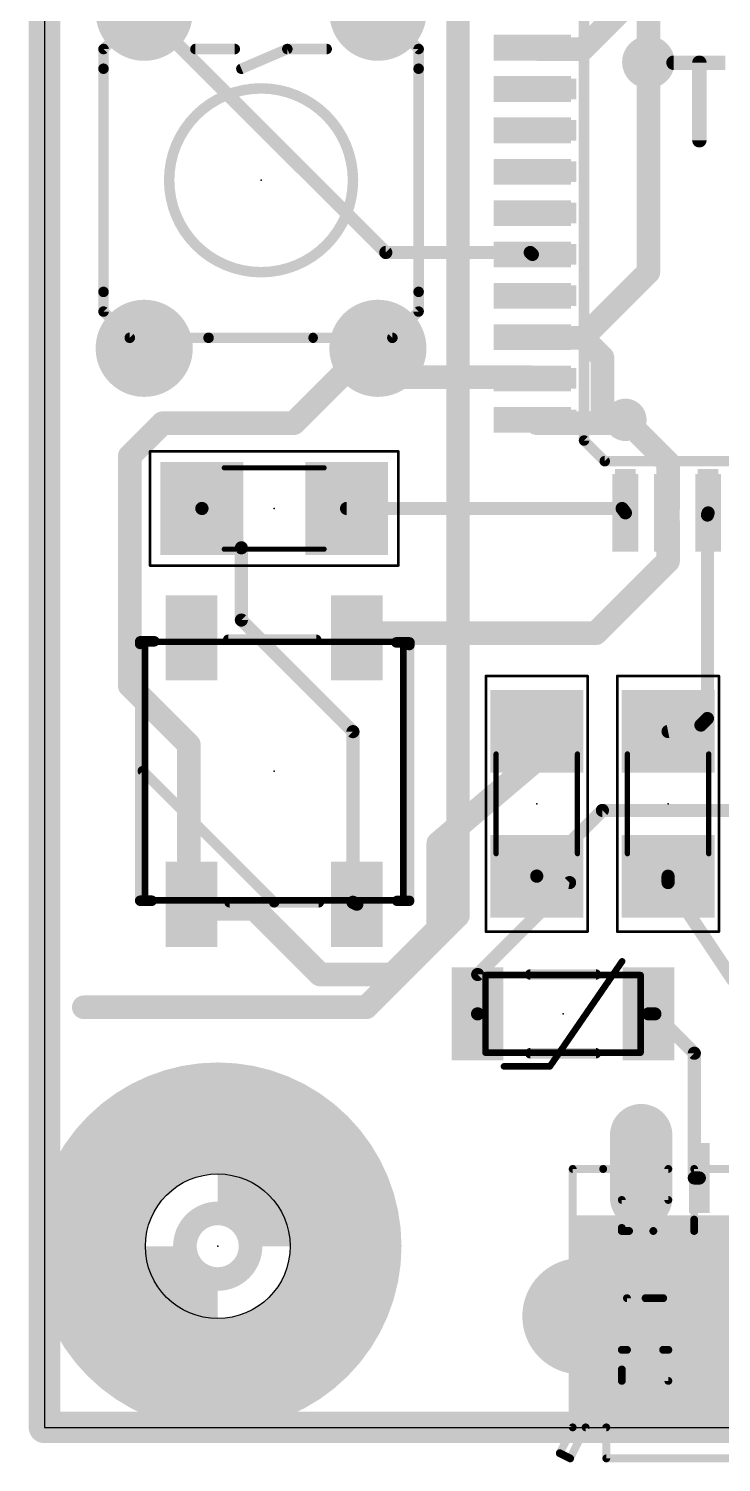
# Model space of a CAD drawing. Extents: x -0.3 to 38.1, y -0.7 to 65.1.
# Drawn here: x -0.3 to 13.1, y -0.68 to 27.06 of the extents above; entities that cross this region are included whole.
import ezdxf

# ---------------------------------------------------------------- set-up
doc = ezdxf.new("R2010")
doc.units = 0
for name, color, linetype in [('1', 22, 'CONTINUOUS'), ('16', 175, 'CONTINUOUS'), ('17', 82, 'CONTINUOUS'), ('18', 82, 'CONTINUOUS'), ('20', 7, 'CONTINUOUS'), ('21', 253, 'CONTINUOUS'), ('23', 7, 'CONTINUOUS'), ('39', 22, 'CONTINUOUS'), ('40', 175, 'CONTINUOUS'), ('41', 22, 'CONTINUOUS'), ('42', 175, 'CONTINUOUS'), ('43', 82, 'CONTINUOUS'), ('51', 253, 'CONTINUOUS')]:
    doc.layers.add(name, color=color, linetype=linetype)

# ---------------------------------------------------------------- blocks, each defined once
blk = doc.blocks.new('RECT')
blk.add_solid([(-0.5, -0.5), (0.5, -0.5), (-0.5, 0.5), (0.5, 0.5)])
blk = doc.blocks.new('ROUNDP')
at = {"const_width": 0.5}
blk.add_lwpolyline([(0, -0.25, 1), (0, 0.25, 1), (0, -0.25)], format="xyb", dxfattribs=at)
blk = doc.blocks.new('LONGP100')
at = {"const_width": 1}
blk.add_lwpolyline([(-0.5, 0), (0.5, 0)], dxfattribs=at)
at = {"const_width": 0.5}
for points in [[(-0.5, 0.25, 1), (-0.5, -0.25)], [(0.5, -0.25, 1), (0.5, 0.25)]]:
    blk.add_lwpolyline(points, format="xyb", dxfattribs=at)
blk = doc.blocks.new('ROUNDV')
at = {"const_width": 0.5}
blk.add_lwpolyline([(0, -0.25, 1), (0, 0.25, 1), (0, -0.25)], format="xyb", dxfattribs=at)

msp = doc.modelspace()

# ---------------------------------------------------------------- linework, layer by layer
at = {"layer": '1'}
for points, const_width in [([(11.176, 27.432), (10.414, 26.67)], 0.4572), ([(2.032, 27.305), (6.604, 22.733)], 0.254), ([(9.525, 26.67), (9.44, 26.695)], 0.4572), ([(10.414, 26.67), (9.525, 26.67)], 0.4572), ([(11.684, 26.416), (11.684, 22.352)], 0.4572), ([(6.604, 22.733), (9.398, 22.733)], 0.254), ([(9.398, 22.733), (9.44, 22.695)], 0.254), ([(11.684, 22.352), (10.414, 21.082)], 0.4572), ([(6.223, 20.828), (6.4516, 20.8788)], 0.4572), ([(6.477, 20.828), (6.4516, 20.8788)], 0.4572), ([(9.525, 21.082), (9.44, 21.095)], 0.4572), ([(10.414, 21.082), (9.525, 21.082)], 0.4572), ([(10.795, 20.701), (10.414, 21.082)], 0.4572), ([(6.223, 20.828), (4.826, 19.431)], 0.4572), ([(6.477, 20.828), (6.985, 20.32)], 0.4572), ([(10.795, 19.431), (10.795, 20.701)], 0.4572), ([(6.985, 20.32), (9.398, 20.32)], 0.4572), ([(9.398, 20.32), (9.44, 20.295)], 0.4572), ([(9.525, 19.431), (9.44, 19.495)], 0.4572), ([(2.286, 19.431), (1.651, 18.796)], 0.4572), ([(4.826, 19.431), (2.286, 19.431)], 0.4572), ([(9.525, 19.431), (10.795, 19.431)], 0.4572), ([(10.795, 19.431), (11.303, 19.431)], 0.4572), ([(11.303, 19.431), (12.065, 18.669)], 0.4572), ([(1.651, 18.796), (1.651, 14.351)], 0.4572), ([(12.065, 18.669), (12.065, 17.78)], 0.4572), ([(3.048, 17.78), (3.045, 17.78)], 0.254), ([(3.048, 17.78), (3.81, 17.018)], 0.254), ([(5.845, 17.78), (11.176, 17.78)], 0.254), ([(11.176, 17.78), (11.24, 17.695)], 0.254), ([(12.065, 17.78), (12.04, 17.695)], 0.4572), ([(12.065, 17.526), (12.04, 17.695)], 0.4572), ([(12.065, 17.526), (12.065, 16.764)], 0.4572), ([(12.827, 17.653), (12.84, 17.695)], 0.254), ([(12.827, 13.716), (12.827, 17.653)], 0.254), ([(3.81, 17.018), (3.81, 15.621)], 0.254), ([(12.065, 16.764), (10.668, 15.367)], 0.4572), ([(3.81, 15.621), (5.969, 13.462)], 0.254), ([(6.096, 15.367), (6.045, 15.277)], 0.4572), ([(10.668, 15.367), (6.096, 15.367)], 0.4572), ([(1.651, 14.351), (2.794, 13.208)], 0.4572), ([(10.16, 13.462), (7.62, 11.303)], 0.4572), ([(10.16, 13.462), (9.525, 13.465)], 0.4572), ([(12.7, 13.589), (12.065, 13.465)], 0.254), ([(12.7, 13.589), (12.827, 13.716)], 0.254), ([(2.794, 13.208), (2.794, 10.287)], 0.4572), ([(5.969, 13.462), (5.969, 10.16)], 0.254), ([(9.525, 10.668), (10.795, 11.938)], 0.254), ([(10.795, 11.938), (16.764, 11.938)], 0.254), ([(7.62, 11.303), (7.62, 9.652)], 0.4572), ([(10.16, 10.541), (8.382, 8.763)], 0.254), ([(9.525, 10.668), (9.525, 10.665)], 0.254), ([(10.16, 10.541), (9.525, 10.665)], 0.254), ([(12.065, 10.541), (12.065, 10.665)], 0.254), ([(12.065, 10.541), (13.335, 8.636)], 0.254), ([(2.794, 10.287), (2.845, 10.123)], 0.4572), ([(2.921, 10.033), (2.845, 10.123)], 0.4572), ([(5.969, 10.16), (6.045, 10.123)], 0.254), ([(4.064, 10.033), (2.921, 10.033)], 0.4572), ([(5.334, 8.763), (4.064, 10.033)], 0.4572), ([(7.62, 9.652), (6.731, 8.763)], 0.4572), ([(6.731, 8.763), (5.334, 8.763)], 0.4572), ([(8.382, 8.763), (8.382, 8.001)], 0.254), ([(8.382, 8.001), (8.379, 8.001)], 0.254), ([(11.811, 8.001), (11.687, 8.001)], 0.254), ([(11.811, 8.001), (12.573, 7.239)], 0.254), ([(12.573, 7.239), (12.573, 4.826)], 0.254), ([(12.573, 4.826), (12.67, 4.825)], 0.254)]:
    msp.add_lwpolyline(points, dxfattribs=dict(at, const_width=const_width))
for points, const_width in [([(9.4723, 26.8047, 1), (9.4077, 26.5853)], 0.2286), ([(9.525, 26.7843, 1), (9.525, 26.5557)], 0.2286), ([(9.4927, 26.5603, 1), (9.5573, 26.7797)], 0.2286), ([(10.3332, 26.7508, 1), (10.4948, 26.5892)], 0.2286), ([(10.414, 26.5557, 1), (10.414, 26.7843)], 0.2286), ([(11.7983, 26.416, 1), (11.5697, 26.416)], 0.2286), ([(6.604, 22.7965, 1), (6.604, 22.6695)], 0.127), ([(6.5591, 22.6881, 1), (6.6489, 22.7779)], 0.127), ([(9.4406, 22.7801, 1), (9.3554, 22.6859)], 0.127), ([(9.3974, 22.6479, 1), (9.4826, 22.7421)], 0.127), ([(9.398, 22.6695, 1), (9.398, 22.7965)], 0.127), ([(11.7648, 22.2712, 1), (11.6032, 22.4328)], 0.2286), ([(11.5697, 22.352, 1), (11.7983, 22.352)], 0.2286), ([(6.5538, 20.9299, 1), (6.3494, 20.8277)], 0.2286), ([(6.4764, 20.7672, 1), (6.4268, 20.9904)], 0.2286), ([(9.4573, 21.208, 1), (9.4227, 20.982)], 0.2286), ([(9.525, 21.1963, 1), (9.525, 20.9677)], 0.2286), ([(9.5077, 20.969, 1), (9.5423, 21.195)], 0.2286), ([(10.4948, 21.1628, 1), (10.3332, 21.0012)], 0.2286), ([(10.3332, 21.1628, 1), (10.4948, 21.0012)], 0.2286), ([(10.414, 20.9677, 1), (10.414, 21.1963)], 0.2286), ([(6.1982, 20.9396, 1), (6.2478, 20.7164)], 0.2286), ([(6.3038, 20.7472, 1), (6.1422, 20.9088)], 0.2286), ([(6.5578, 20.9088, 1), (6.3962, 20.7472)], 0.2286), ([(6.3748, 20.7769, 1), (6.5792, 20.8791)], 0.2286), ([(10.9093, 20.701, 1), (10.6807, 20.701)], 0.2286), ([(10.7142, 20.6202, 1), (10.8758, 20.7818)], 0.2286), ([(6.985, 20.4343, 1), (6.985, 20.2057)], 0.2286), ([(9.4565, 20.4182, 1), (9.3395, 20.2218)], 0.2286), ([(9.398, 20.2057, 1), (9.398, 20.4343)], 0.2286), ([(6.9042, 20.2392, 1), (7.0658, 20.4008)], 0.2286), ([(9.3815, 20.1968, 1), (9.4985, 20.3932)], 0.2286), ([(9.5088, 19.5863, 1), (9.3712, 19.4037)], 0.2286), ([(2.286, 19.5453, 1), (2.286, 19.3167)], 0.2286), ([(2.3668, 19.3502, 1), (2.2052, 19.5118)], 0.2286), ([(4.7452, 19.5118, 1), (4.9068, 19.3502)], 0.2286), ([(4.826, 19.3167, 1), (4.826, 19.5453)], 0.2286), ([(9.525, 19.5453, 1), (9.525, 19.3167)], 0.2286), ([(9.4562, 19.3397, 1), (9.5938, 19.5223)], 0.2286), ([(10.795, 19.5453, 1), (10.795, 19.3167)], 0.2286), ([(10.6807, 19.431, 1), (10.9093, 19.431)], 0.2286), ([(10.795, 19.3167, 1), (10.795, 19.5453)], 0.2286), ([(11.3838, 19.5118, 1), (11.2222, 19.3502)], 0.2286), ([(11.303, 19.3167, 1), (11.303, 19.5453)], 0.2286), ([(1.7653, 18.796, 1), (1.5367, 18.796)], 0.2286), ([(1.5702, 18.8768, 1), (1.7318, 18.7152)], 0.2286), ([(12.1793, 18.669, 1), (11.9507, 18.669)], 0.2286), ([(11.9842, 18.5882, 1), (12.1458, 18.7498)], 0.2286), ([(3.045, 17.8435, 1), (3.045, 17.7165)], 0.127), ([(3.0929, 17.8249, 1), (3.0031, 17.7351)], 0.127), ([(3.048, 17.7165, 1), (3.048, 17.8435)], 0.127), ([(5.845, 17.8435, 1), (5.845, 17.7165)], 0.127), ([(11.2267, 17.8182, 1), (11.1253, 17.7418)], 0.127), ([(11.176, 17.7165, 1), (11.176, 17.8435)], 0.127), ([(11.1893, 17.6568, 1), (11.2907, 17.7332)], 0.127), ([(11.9303, 17.7273, 1), (12.1497, 17.6627)], 0.2286), ([(12.1531, 17.7117, 1), (11.9269, 17.6783)], 0.2286), ([(11.9507, 17.78, 1), (12.1793, 17.78)], 0.2286), ([(12.1793, 17.526, 1), (11.9507, 17.526)], 0.2286), ([(12.1747, 17.7477, 1), (11.9553, 17.8123)], 0.2286), ([(12.8905, 17.653, 1), (12.7635, 17.653)], 0.127), ([(12.9007, 17.6762, 1), (12.7793, 17.7138)], 0.127), ([(11.9519, 17.5093, 1), (12.1781, 17.5427)], 0.2286), ([(12.7663, 17.6718, 1), (12.8877, 17.6342)], 0.127), ([(3.8735, 17.018, 1), (3.7465, 17.018)], 0.127), ([(3.7651, 16.9731, 1), (3.8549, 17.0629)], 0.127), ([(12.1458, 16.6832, 1), (11.9842, 16.8448)], 0.2286), ([(11.9507, 16.764, 1), (12.1793, 16.764)], 0.2286), ([(3.8549, 15.6659, 1), (3.7651, 15.5761)], 0.127), ([(3.7465, 15.621, 1), (3.8735, 15.621)], 0.127), ([(6.096, 15.4813, 1), (6.096, 15.2527)], 0.2286), ([(6.1954, 15.3106, 1), (5.9966, 15.4234)], 0.2286), ([(10.5872, 15.4478, 1), (10.7488, 15.2862)], 0.2286), ([(10.668, 15.2527, 1), (10.668, 15.4813)], 0.2286), ([(5.9456, 15.3334, 1), (6.1444, 15.2206)], 0.2286), ([(1.7318, 14.4318, 1), (1.5702, 14.2702)], 0.2286), ([(1.5367, 14.351, 1), (1.7653, 14.351)], 0.2286), ([(9.5255, 13.5793, 1), (9.5245, 13.3507)], 0.2286), ([(10.234, 13.3749, 1), (10.086, 13.5491)], 0.2286), ([(10.1595, 13.3477, 1), (10.1605, 13.5763)], 0.2286), ([(12.6551, 13.6339, 1), (12.7449, 13.5441)], 0.127), ([(12.7122, 13.5267, 1), (12.6878, 13.6513)], 0.127), ([(12.7635, 13.716, 1), (12.8905, 13.716)], 0.127), ([(12.8719, 13.6711, 1), (12.7821, 13.7609)], 0.127), ([(2.9083, 13.208, 1), (2.6797, 13.208)], 0.2286), ([(2.7132, 13.1272, 1), (2.8748, 13.2888)], 0.2286), ([(6.0325, 13.462, 1), (5.9055, 13.462)], 0.127), ([(5.9241, 13.4171, 1), (6.0139, 13.5069)], 0.127), ([(12.0528, 13.5273, 1), (12.0772, 13.4027)], 0.127), ([(10.795, 12.0015, 1), (10.795, 11.8745)], 0.127), ([(10.8399, 11.8931, 1), (10.7501, 11.9829)], 0.127), ([(7.7343, 11.303, 1), (7.5057, 11.303)], 0.2286), ([(7.546, 11.3901, 1), (7.694, 11.2159)], 0.2286), ([(9.5885, 10.668, 1), (9.4615, 10.668)], 0.127), ([(9.5372, 10.7273, 1), (9.5128, 10.6027)], 0.127), ([(9.4801, 10.7129, 1), (9.5699, 10.6231)], 0.127), ([(9.4615, 10.665, 1), (9.5885, 10.665)], 0.127), ([(10.2049, 10.4961, 1), (10.1151, 10.5859)], 0.127), ([(10.1478, 10.4787, 1), (10.1722, 10.6033)], 0.127), ([(12.1285, 10.665, 1), (12.0015, 10.665)], 0.127), ([(12.1178, 10.5762, 1), (12.0122, 10.5058)], 0.127), ([(12.0015, 10.541, 1), (12.1285, 10.541)], 0.127), ([(2.6797, 10.287, 1), (2.9083, 10.287)], 0.2286), ([(2.9031, 10.3209, 1), (2.6849, 10.2531)], 0.2286), ([(2.9323, 10.1967, 1), (2.7577, 10.0493)], 0.2286), ([(2.7359, 10.0891, 1), (2.9541, 10.1569)], 0.2286), ([(5.9968, 10.2171, 1), (5.9412, 10.1029)], 0.127), ([(2.921, 10.1473, 1), (2.921, 9.9187)], 0.2286), ([(2.8337, 9.9593, 1), (3.0083, 10.1067)], 0.2286), ([(4.1448, 10.1138, 1), (3.9832, 9.9522)], 0.2286), ([(4.064, 9.9187, 1), (4.064, 10.1473)], 0.2286), ([(5.9055, 10.16, 1), (6.0325, 10.16)], 0.127), ([(6.0172, 10.0659, 1), (6.0728, 10.1801)], 0.127), ([(7.5057, 9.652, 1), (7.7343, 9.652)], 0.2286), ([(7.7008, 9.5712, 1), (7.5392, 9.7328)], 0.2286), ([(5.334, 8.8773, 1), (5.334, 8.6487)], 0.2286), ([(5.2532, 8.6822, 1), (5.4148, 8.8438)], 0.2286), ([(6.6502, 8.8438, 1), (6.8118, 8.6822)], 0.2286), ([(6.731, 8.6487, 1), (6.731, 8.8773)], 0.2286), ([(8.4455, 8.763, 1), (8.3185, 8.763)], 0.127), ([(8.3371, 8.8079, 1), (8.4269, 8.7181)], 0.127), ([(8.379, 8.0645, 1), (8.379, 7.9375)], 0.127), ([(8.3185, 8.001, 1), (8.4455, 8.001)], 0.127), ([(8.382, 7.9375, 1), (8.382, 8.0645)], 0.127), ([(11.687, 8.0645, 1), (11.687, 7.9375)], 0.127), ([(11.8559, 8.0459, 1), (11.7661, 7.9561)], 0.127), ([(11.811, 7.9375, 1), (11.811, 8.0645)], 0.127), ([(12.6365, 7.239, 1), (12.5095, 7.239)], 0.127), ([(12.5281, 7.1941, 1), (12.6179, 7.2839)], 0.127), ([(12.5737, 4.8895, 1), (12.5723, 4.7625)], 0.127), ([(12.5095, 4.826, 1), (12.6365, 4.826)], 0.127), ([(12.6693, 4.7615, 1), (12.6707, 4.8885)], 0.127)]:
    msp.add_lwpolyline(points, format="xyb", dxfattribs=dict(at, const_width=const_width))
at = {"layer": '16'}
for points, const_width in [([(0, 64.77), (0, 0)], 0.6096), ([(11.684, 28.575), (11.684, 26.416)], 0.4572), ([(0, 0), (36.83, 0)], 0.6096)]:
    msp.add_lwpolyline(points, dxfattribs=dict(at, const_width=const_width))
for points, const_width in [([(11.5697, 26.416, 1), (11.7983, 26.416)], 0.2286), ([(0, 0.1524, 1), (0, -0.1524)], 0.3048), ([(-0.1524, 0, 1), (0.1524, 0)], 0.3048)]:
    msp.add_lwpolyline(points, format="xyb", dxfattribs=dict(at, const_width=const_width))
at = {"layer": '20'}
for p, q in [((0, 64.77), (0, 0)), ((0, 0), (36.83, 0))]:
    msp.add_line(p, q, dxfattribs=at)
msp.add_circle((3.3528, 3.5052), 1.4, dxfattribs=at)
at = {"layer": '21'}
for points, const_width in [([(8.001, 31.75), (8.001, 9.906)], 0.4572), ([(10.44, 19.095), (10.44, 27.895)], 0.2032), ([(1.143, 26.289), (1.143, 21.971)], 0.2032), ([(7.239, 21.971), (7.239, 26.289)], 0.2032), ([(12.1708, 26.4046), (13.1707, 26.4046)], 0.2794), ([(12.6707, 24.9047), (12.6707, 26.4046)], 0.2794), ([(5.189, 21.082), (3.175, 21.082)], 0.2032), ([(10.84, 18.695), (10.44, 19.095)], 0.2032), ([(19.64, 18.695), (10.84, 18.695)], 0.2032), ([(1.8542, 15.1587), (1.8517, 15.1587)], 0.2032), ([(1.8517, 15.1587), (1.8517, 10.1905)], 0.2032), ([(2.126, 15.2095), (1.8542, 15.2095)], 0.2032), ([(1.8542, 15.2095), (1.8542, 15.1587)], 0.2032), ([(3.556, 15.24), (5.2578, 15.24)], 0.2032), ([(6.8072, 15.1892), (7.0612, 15.1892)], 0.2032), ([(7.0612, 15.1892), (7.0612, 15.1384)], 0.2032), ([(7.0612, 15.1384), (7.0561, 15.1384)], 0.2032), ([(7.0561, 15.1384), (7.0561, 10.1879)], 0.2032), ([(4.445, 10.16), (1.905, 12.7)], 0.2032), ([(1.8517, 10.1905), (2.0777, 10.1905)], 0.2032), ([(7.0561, 10.1879), (6.825, 10.1879)], 0.2032), ([(4.445, 10.16), (3.5814, 10.16)], 0.2032), ([(5.3086, 10.16), (4.445, 10.16)], 0.2032), ([(8.001, 9.906), (6.223, 8.128)], 0.4572), ([(9.398, 8.763), (10.668, 8.763)], 0.2032), ([(6.223, 8.128), (0.762, 8.128)], 0.4572), ([(10.668, 7.239), (9.398, 7.239)], 0.2032), ([(10.22, 0), (10.22, 5)], 0.1524), ([(10.22, 5), (10.81, 5)], 0.1524), ([(11.17, 3.8), (11.17, 3.86)], 0.1524), ([(12.57, 3.8), (12.57, 4.02)], 0.1524), ([(11.31, 3.8), (11.17, 3.8)], 0.1524), ([(12.57, 3.8), (11.78, 3.8)], 0.1524), ([(11.97, 2.5), (11.63, 2.5)], 0.1524), ([(11.97, 1.5), (11.97, 2.5)], 0.1524), ([(12.07, 1.5), (11.97, 1.5)], 0.1524), ([(12.07, 0.9), (12.07, 1.5)], 0.1524), ([(11.17, 1.12), (11.17, 0.9)], 0.1524), ([(11.17, 0.9), (12.07, 0.9)], 0.1524), ([(9.97, -0.5), (10.22, 0)], 0.1524), ([(10.17, -0.6), (10.47, 0)], 0.1524), ([(10.47, 0), (10.87, 0)], 0.1524), ([(10.87, 0), (10.87, -0.6)], 0.1524), ([(9.97, -0.5), (10.17, -0.6)], 0.1524), ([(10.87, -0.6), (17.07, -0.6)], 0.1524)]:
    msp.add_lwpolyline(points, dxfattribs=dict(at, const_width=const_width))
for points, const_width in [([(1.1938, 26.289, 1), (1.0922, 26.289)], 0.1016), ([(7.2898, 26.289, 1), (7.1882, 26.289)], 0.1016), ([(12.1708, 26.4744, 1), (12.1708, 26.3347)], 0.1397), ([(12.7406, 26.4046, 1), (12.6009, 26.4046)], 0.1397), ([(4.191, 22.352, 1), (4.191, 25.908, 1), (4.191, 22.352)], 0.2032), ([(12.6009, 24.9047, 1), (12.7406, 24.9047)], 0.1397), ([(1.0922, 21.971, 1), (1.1938, 21.971)], 0.1016), ([(7.1882, 21.971, 1), (7.2898, 21.971)], 0.1016), ([(3.175, 21.1328, 1), (3.175, 21.0312)], 0.1016), ([(5.189, 21.0312, 1), (5.189, 21.1328)], 0.1016), ([(11.24, 19.2123, 1), (11.24, 19.7777, 1), (11.24, 19.2123)], 0.254), ([(10.4759, 19.1309, 1), (10.4041, 19.0591)], 0.1016), ([(10.3892, 19.095, 1), (10.4908, 19.095)], 0.1016), ([(10.84, 18.7458, 1), (10.84, 18.6442)], 0.1016), ([(10.8041, 18.6591, 1), (10.8759, 18.7309)], 0.1016), ([(1.8517, 15.2095, 1), (1.8517, 15.1079)], 0.1016), ([(1.9025, 15.1587, 1), (1.8009, 15.1587)], 0.1016), ([(1.8542, 15.2603, 1), (1.8542, 15.1587)], 0.1016), ([(1.905, 15.2095, 1), (1.8034, 15.2095)], 0.1016), ([(1.8542, 15.1079, 1), (1.8542, 15.2095)], 0.1016), ([(2.126, 15.1587, 1), (2.126, 15.2603)], 0.1016), ([(3.556, 15.2908, 1), (3.556, 15.1892)], 0.1016), ([(5.2578, 15.1892, 1), (5.2578, 15.2908)], 0.1016), ([(6.8072, 15.24, 1), (6.8072, 15.1384)], 0.1016), ([(7.112, 15.1892, 1), (7.0104, 15.1892)], 0.1016), ([(7.0612, 15.1384, 1), (7.0612, 15.24)], 0.1016), ([(1.8034, 15.1587, 1), (1.905, 15.1587)], 0.1016), ([(7.0561, 15.1892, 1), (7.0561, 15.0876)], 0.1016), ([(7.1069, 15.1384, 1), (7.0053, 15.1384)], 0.1016), ([(7.0104, 15.1384, 1), (7.112, 15.1384)], 0.1016), ([(7.0612, 15.0876, 1), (7.0612, 15.1892)], 0.1016), ([(1.9409, 12.7359, 1), (1.8691, 12.6641)], 0.1016), ([(1.8517, 10.2413, 1), (1.8517, 10.1397)], 0.1016), ([(2.0777, 10.1397, 1), (2.0777, 10.2413)], 0.1016), ([(6.825, 10.2387, 1), (6.825, 10.1371)], 0.1016), ([(7.0561, 10.1371, 1), (7.0561, 10.2387)], 0.1016), ([(1.8009, 10.1905, 1), (1.9025, 10.1905)], 0.1016), ([(3.5814, 10.2108, 1), (3.5814, 10.1092)], 0.1016), ([(4.445, 10.2108, 1), (4.445, 10.1092)], 0.1016), ([(4.4091, 10.1241, 1), (4.4809, 10.1959)], 0.1016), ([(4.445, 10.1092, 1), (4.445, 10.2108)], 0.1016), ([(5.3086, 10.1092, 1), (5.3086, 10.2108)], 0.1016), ([(7.0053, 10.1879, 1), (7.1069, 10.1879)], 0.1016), ([(7.8867, 9.906, 1), (8.1153, 9.906)], 0.2286), ([(8.0818, 9.8252, 1), (7.9202, 9.9868)], 0.2286), ([(9.398, 8.8138, 1), (9.398, 8.7122)], 0.1016), ([(10.668, 8.7122, 1), (10.668, 8.8138)], 0.1016), ([(0.762, 8.2423, 1), (0.762, 8.0137)], 0.2286), ([(6.1422, 8.2088, 1), (6.3038, 8.0472)], 0.2286), ([(6.223, 8.0137, 1), (6.223, 8.2423)], 0.2286), ([(9.398, 7.2898, 1), (9.398, 7.1882)], 0.1016), ([(10.668, 7.1882, 1), (10.668, 7.2898)], 0.1016), ([(3.3528, 0.5842, 1), (3.3528, 6.4262, 1), (3.3528, 0.5842)], 0.1524), ([(3.3528, 2.0052, 1), (3.3528, 5.0052, 1), (3.3528, 2.0052)], 0.2032), ([(10.2581, 5, 1), (10.1819, 5)], 0.0762), ([(10.22, 5.0381, 1), (10.22, 4.9619)], 0.0762), ([(10.81, 4.9619, 1), (10.81, 5.0381)], 0.0762), ([(11.2081, 3.86, 1), (11.1319, 3.86)], 0.0762), ([(12.6081, 4.02, 1), (12.5319, 4.02)], 0.0762), ([(11.17, 3.8381, 1), (11.17, 3.7619)], 0.0762), ([(11.1319, 3.8, 1), (11.2081, 3.8)], 0.0762), ([(11.31, 3.7619, 1), (11.31, 3.8381)], 0.0762), ([(11.78, 3.8381, 1), (11.78, 3.7619)], 0.0762), ([(12.5319, 3.8, 1), (12.6081, 3.8)], 0.0762), ([(12.57, 3.7619, 1), (12.57, 3.8381)], 0.0762), ([(11.63, 2.5381, 1), (11.63, 2.4619)], 0.0762), ([(12.0081, 2.5, 1), (11.9319, 2.5)], 0.0762), ([(11.97, 2.4619, 1), (11.97, 2.5381)], 0.0762), ([(11.97, 1.5381, 1), (11.97, 1.4619)], 0.0762), ([(11.9319, 1.5, 1), (12.0081, 1.5)], 0.0762), ([(12.1081, 1.5, 1), (12.0319, 1.5)], 0.0762), ([(12.07, 1.4619, 1), (12.07, 1.5381)], 0.0762), ([(11.2081, 1.12, 1), (11.1319, 1.12)], 0.0762), ([(11.17, 0.9381, 1), (11.17, 0.8619)], 0.0762), ([(11.1319, 0.9, 1), (11.2081, 0.9)], 0.0762), ([(12.0319, 0.9, 1), (12.1081, 0.9)], 0.0762), ([(12.07, 0.8619, 1), (12.07, 0.9381)], 0.0762), ([(10.1819, 0, 1), (10.2581, 0)], 0.0762), ([(10.2541, -0.017, 1), (10.1859, 0.017)], 0.0762), ([(10.47, 0.0381, 1), (10.47, -0.0381)], 0.0762), ([(10.5041, -0.017, 1), (10.4359, 0.017)], 0.0762), ([(10.9081, 0, 1), (10.8319, 0)], 0.0762), ([(10.87, -0.0381, 1), (10.87, 0.0381)], 0.0762), ([(9.987, -0.4659, 1), (9.953, -0.5341)], 0.0762), ([(9.9359, -0.483, 1), (10.0041, -0.517)], 0.0762), ([(10.1359, -0.583, 1), (10.2041, -0.617)], 0.0762), ([(10.153, -0.6341, 1), (10.187, -0.5659)], 0.0762), ([(10.87, -0.5619, 1), (10.87, -0.6381)], 0.0762), ([(10.8319, -0.6, 1), (10.9081, -0.6)], 0.0762)]:
    msp.add_lwpolyline(points, format="xyb", dxfattribs=dict(at, const_width=const_width))
at = {"layer": '23'}
for p in [(4.191, 24.13), (4.445, 17.78), (4.445, 12.7), (9.525, 12.065), (12.065, 12.065), (10.033, 8.001), (3.3528, 3.5052)]:
    msp.add_point(p, dxfattribs=at)
at = {"layer": '39', "const_width": 0.0508}
for points in [[(2.0447, 18.8849), (6.8453, 18.8849)], [(2.0447, 16.6751), (2.0447, 18.8849)], [(6.8453, 18.8849), (6.8453, 16.6751)], [(6.8453, 16.6751), (2.0447, 16.6751)], [(8.542, 9.592), (8.542, 14.538)], [(8.542, 14.538), (10.508, 14.538)], [(10.508, 14.538), (10.508, 9.592)], [(11.082, 9.592), (11.082, 14.538)], [(11.082, 14.538), (13.048, 14.538)], [(13.048, 14.538), (13.048, 9.592)], [(10.508, 9.592), (8.542, 9.592)], [(13.048, 9.592), (11.082, 9.592)]]:
    msp.add_lwpolyline(points, dxfattribs=at)
at = {"layer": '39'}
for points, const_width in [([(2.0447, 18.8976, 1), (2.0447, 18.8722)], 0.0254), ([(2.0574, 18.8849, 1), (2.032, 18.8849)], 0.0254), ([(6.858, 18.8849, 1), (6.8326, 18.8849)], 0.0254), ([(6.8453, 18.8722, 1), (6.8453, 18.8976)], 0.0254), ([(2.0447, 16.6878, 1), (2.0447, 16.6624)], 0.0254), ([(2.032, 16.6751, 1), (2.0574, 16.6751)], 0.0254), ([(6.8326, 16.6751, 1), (6.858, 16.6751)], 0.0254), ([(6.8453, 16.6624, 1), (6.8453, 16.6878)], 0.0254), ([(8.5547, 14.538, 1), (8.5293, 14.538)], 0.0254), ([(8.542, 14.5507, 1), (8.542, 14.5253)], 0.0254), ([(10.5207, 14.538, 1), (10.4953, 14.538)], 0.0254), ([(10.508, 14.5253, 1), (10.508, 14.5507)], 0.0254), ([(11.0947, 14.538, 1), (11.0693, 14.538)], 0.0254), ([(11.082, 14.5507, 1), (11.082, 14.5253)], 0.0254), ([(13.0607, 14.538, 1), (13.0353, 14.538)], 0.0254), ([(13.048, 14.5253, 1), (13.048, 14.5507)], 0.0254), ([(8.542, 9.6047, 1), (8.542, 9.5793)], 0.0254), ([(8.5293, 9.592, 1), (8.5547, 9.592)], 0.0254), ([(10.4953, 9.592, 1), (10.5207, 9.592)], 0.0254), ([(10.508, 9.5793, 1), (10.508, 9.6047)], 0.0254), ([(11.082, 9.6047, 1), (11.082, 9.5793)], 0.0254), ([(11.0693, 9.592, 1), (11.0947, 9.592)], 0.0254), ([(13.0353, 9.592, 1), (13.0607, 9.592)], 0.0254), ([(13.048, 9.5793, 1), (13.048, 9.6047)], 0.0254), ([(3.3528, 0.9652, 1), (3.3528, 6.0452, 1), (3.3528, 0.9652)], 2.032)]:
    msp.add_lwpolyline(points, format="xyb", dxfattribs=dict(at, const_width=const_width))
at = {"layer": '40', "const_width": 2.032}
msp.add_lwpolyline([(3.3528, 0.9652, 1), (3.3528, 6.0452, 1), (3.3528, 0.9652)], format="xyb", dxfattribs=at)
at = {"layer": '41', "const_width": 2.032}
msp.add_lwpolyline([(3.3528, 0.9652, 1), (3.3528, 6.0452, 1), (3.3528, 0.9652)], format="xyb", dxfattribs=at)
at = {"layer": '42', "const_width": 2.032}
msp.add_lwpolyline([(3.3528, 0.9652, 1), (3.3528, 6.0452, 1), (3.3528, 0.9652)], format="xyb", dxfattribs=at)
at = {"layer": '43', "const_width": 2.032}
msp.add_lwpolyline([(3.3528, 0.9652, 1), (3.3528, 6.0452, 1), (3.3528, 0.9652)], format="xyb", dxfattribs=at)
at = {"layer": '51'}
for points, const_width in [([(1.143, 26.67), (1.651, 27.178)], 0.2032), ([(7.239, 26.67), (6.731, 27.178)], 0.2032), ([(1.143, 26.67), (1.143, 26.289)], 0.2032), ([(3.683, 26.67), (2.921, 26.67)], 0.2032), ([(4.699, 26.67), (3.81, 26.289)], 0.2032), ([(5.461, 26.67), (4.699, 26.67)], 0.2032), ([(7.239, 26.67), (7.239, 26.289)], 0.2032), ([(1.143, 21.59), (1.143, 21.971)], 0.2032), ([(7.239, 21.59), (7.239, 21.971)], 0.2032), ([(1.143, 21.59), (1.651, 21.082)], 0.2032), ([(6.731, 21.082), (7.239, 21.59)], 0.2032), ([(1.651, 21.082), (3.175, 21.082)], 0.2032), ([(5.207, 21.082), (6.731, 21.082)], 0.2032), ([(5.41, 18.567), (3.48, 18.567)], 0.1016), ([(5.41, 16.993), (3.48, 16.993)], 0.1016), ([(6.945, 15.2), (1.945, 15.2)], 0.127), ([(1.945, 15.2), (1.945, 10.2)], 0.127), ([(6.945, 10.2), (6.945, 15.2)], 0.127), ([(8.738, 11.1), (8.738, 13.03)], 0.1016), ([(10.312, 11.1), (10.312, 13.03)], 0.1016), ([(11.278, 13.03), (11.278, 11.1)], 0.1016), ([(12.852, 13.03), (12.852, 11.1)], 0.1016), ([(1.945, 10.2), (6.945, 10.2)], 0.127), ([(11.176, 9.017), (9.779, 6.985)], 0.127), ([(8.533, 7.251), (8.533, 8.751)], 0.127), ([(8.533, 8.751), (11.533, 8.751)], 0.127), ([(11.533, 8.751), (11.533, 7.251)], 0.127), ([(11.533, 7.251), (8.533, 7.251)], 0.127), ([(9.779, 6.985), (8.89, 6.985)], 0.127), ([(12.07, 5), (10.81, 5)], 0.1524), ([(12.07, 4.4), (12.07, 5)], 0.1524), ([(12.57, 5), (15.37, 5)], 0.1524), ([(12.57, 4.02), (12.57, 5)], 0.1524), ([(12.07, 4.4), (11.17, 4.4)], 0.1524), ([(11.17, 3.86), (11.17, 4.4)], 0.1524), ([(11.78, 3.8), (11.31, 3.8)], 0.1524), ([(11.27, 2.5), (11.27, 1.5)], 0.1524), ([(11.63, 2.5), (11.27, 2.5)], 0.1524), ([(11.27, 1.5), (11.17, 1.5)], 0.1524), ([(11.17, 1.5), (11.17, 1.12)], 0.1524)]:
    msp.add_lwpolyline(points, dxfattribs=dict(at, const_width=const_width))
for points, const_width in [([(1.1938, 26.67, 1), (1.0922, 26.67)], 0.1016), ([(1.1071, 26.7059, 1), (1.1789, 26.6341)], 0.1016), ([(2.921, 26.7208, 1), (2.921, 26.6192)], 0.1016), ([(3.683, 26.6192, 1), (3.683, 26.7208)], 0.1016), ([(4.699, 26.7208, 1), (4.699, 26.6192)], 0.1016), ([(4.719, 26.6233, 1), (4.679, 26.7167)], 0.1016), ([(5.461, 26.6192, 1), (5.461, 26.7208)], 0.1016), ([(7.2898, 26.67, 1), (7.1882, 26.67)], 0.1016), ([(7.2031, 26.6341, 1), (7.2749, 26.7059)], 0.1016), ([(3.79, 26.3357, 1), (3.83, 26.2423)], 0.1016), ([(1.0922, 26.289, 1), (1.1938, 26.289)], 0.1016), ([(7.1882, 26.289, 1), (7.2898, 26.289)], 0.1016), ([(1.1938, 21.971, 1), (1.0922, 21.971)], 0.1016), ([(7.2898, 21.971, 1), (7.1882, 21.971)], 0.1016), ([(1.1789, 21.6259, 1), (1.1071, 21.5541)], 0.1016), ([(1.0922, 21.59, 1), (1.1938, 21.59)], 0.1016), ([(7.1882, 21.59, 1), (7.2898, 21.59)], 0.1016), ([(7.2749, 21.5541, 1), (7.2031, 21.6259)], 0.1016), ([(1.651, 21.1328, 1), (1.651, 21.0312)], 0.1016), ([(1.6151, 21.0461, 1), (1.6869, 21.1179)], 0.1016), ([(3.175, 21.0312, 1), (3.175, 21.1328)], 0.1016), ([(5.207, 21.1328, 1), (5.207, 21.0312)], 0.1016), ([(6.6951, 21.1179, 1), (6.7669, 21.0461)], 0.1016), ([(6.731, 21.0312, 1), (6.731, 21.1328)], 0.1016), ([(3.48, 18.5924, 1), (3.48, 18.5416)], 0.0508), ([(5.41, 18.5416, 1), (5.41, 18.5924)], 0.0508), ([(3.48, 17.0184, 1), (3.48, 16.9676)], 0.0508), ([(5.41, 16.9676, 1), (5.41, 17.0184)], 0.0508), ([(1.945, 15.2318, 1), (1.945, 15.1683)], 0.0635), ([(1.9768, 15.2, 1), (1.9133, 15.2)], 0.0635), ([(6.9768, 15.2, 1), (6.9133, 15.2)], 0.0635), ([(6.945, 15.1683, 1), (6.945, 15.2318)], 0.0635), ([(8.7634, 13.03, 1), (8.7126, 13.03)], 0.0508), ([(10.3374, 13.03, 1), (10.2866, 13.03)], 0.0508), ([(11.3034, 13.03, 1), (11.2526, 13.03)], 0.0508), ([(12.8774, 13.03, 1), (12.8266, 13.03)], 0.0508), ([(8.7126, 11.1, 1), (8.7634, 11.1)], 0.0508), ([(10.2866, 11.1, 1), (10.3374, 11.1)], 0.0508), ([(11.2526, 11.1, 1), (11.3034, 11.1)], 0.0508), ([(12.8266, 11.1, 1), (12.8774, 11.1)], 0.0508), ([(1.945, 10.2318, 1), (1.945, 10.1683)], 0.0635), ([(1.9133, 10.2, 1), (1.9768, 10.2)], 0.0635), ([(6.9133, 10.2, 1), (6.9768, 10.2)], 0.0635), ([(6.945, 10.1683, 1), (6.945, 10.2318)], 0.0635), ([(11.2022, 8.999, 1), (11.1498, 9.035)], 0.0635), ([(8.5648, 8.751, 1), (8.5013, 8.751)], 0.0635), ([(8.533, 8.7828, 1), (8.533, 8.7193)], 0.0635), ([(11.5648, 8.751, 1), (11.5013, 8.751)], 0.0635), ([(11.533, 8.7193, 1), (11.533, 8.7828)], 0.0635), ([(8.533, 7.2828, 1), (8.533, 7.2193)], 0.0635), ([(8.5013, 7.251, 1), (8.5648, 7.251)], 0.0635), ([(11.5013, 7.251, 1), (11.5648, 7.251)], 0.0635), ([(11.533, 7.2193, 1), (11.533, 7.2828)], 0.0635), ([(8.89, 7.0168, 1), (8.89, 6.9533)], 0.0635), ([(9.7528, 7.003, 1), (9.8052, 6.967)], 0.0635), ([(9.779, 6.9533, 1), (9.779, 7.0168)], 0.0635), ([(5.1308, 3.5052, 0.4142), (3.3528, 5.2832)], 2.286), ([(10.81, 5.0381, 1), (10.81, 4.9619)], 0.0762), ([(12.1081, 5, 1), (12.0319, 5)], 0.0762), ([(12.07, 4.9619, 1), (12.07, 5.0381)], 0.0762), ([(12.57, 5.0381, 1), (12.57, 4.9619)], 0.0762), ([(12.6081, 5, 1), (12.5319, 5)], 0.0762), ([(1.5748, 3.5052, 0.4142), (3.3528, 1.7272)], 2.286), ([(11.17, 4.4381, 1), (11.17, 4.3619)], 0.0762), ([(11.2081, 4.4, 1), (11.1319, 4.4)], 0.0762), ([(12.07, 4.3619, 1), (12.07, 4.4381)], 0.0762), ([(3.3528, 2.8702, 1), (3.3528, 4.1402, 1), (3.3528, 2.8702)], 0.4572), ([(12.0319, 4.4, 1), (12.1081, 4.4)], 0.0762), ([(11.1319, 3.86, 1), (11.2081, 3.86)], 0.0762), ([(12.5319, 4.02, 1), (12.6081, 4.02)], 0.0762), ([(11.31, 3.8381, 1), (11.31, 3.7619)], 0.0762), ([(11.78, 3.7619, 1), (11.78, 3.8381)], 0.0762), ([(11.3081, 2.5, 1), (11.2319, 2.5)], 0.0762), ([(11.27, 2.5381, 1), (11.27, 2.4619)], 0.0762), ([(11.63, 2.4619, 1), (11.63, 2.5381)], 0.0762), ([(11.17, 1.5381, 1), (11.17, 1.4619)], 0.0762), ([(11.2081, 1.5, 1), (11.1319, 1.5)], 0.0762), ([(11.2319, 1.5, 1), (11.3081, 1.5)], 0.0762), ([(11.27, 1.4619, 1), (11.27, 1.5381)], 0.0762), ([(11.1319, 1.12, 1), (11.2081, 1.12)], 0.0762)]:
    msp.add_lwpolyline(points, format="xyb", dxfattribs=dict(at, const_width=const_width))

# ---------------------------------------------------------------- block references
at = {"layer": '1'}
for p, xscale, yscale, rotation in [((9.44, 26.695), 0.5, 1.5, 90), ((9.44, 25.895), 0.5, 1.5, 90), ((9.44, 25.095), 0.5, 1.5, 90), ((9.44, 24.295), 0.5, 1.5, 90), ((9.44, 23.495), 0.5, 1.5, 90), ((9.44, 22.695), 0.5, 1.5, 90), ((9.44, 21.895), 0.5, 1.5, 90), ((9.44, 21.095), 0.5, 1.5, 90), ((9.44, 20.295), 0.5, 1.5, 90), ((9.44, 19.495), 0.5, 1.5, 90), ((3.045, 17.78), 1.6, 1.8, 180), ((5.845, 17.78), 1.6, 1.8, 180), ((11.24, 17.695), 1.5, 0.5, 90), ((12.04, 17.695), 1.5, 0.5, 90), ((12.84, 17.695), 1.5, 0.5, 90), ((9.525, 13.465), 1.6, 1.8, 90), ((12.065, 13.465), 1.6, 1.8, 270), ((9.525, 10.665), 1.6, 1.8, 90), ((12.065, 10.665), 1.6, 1.8, 270), ((12.67, 4.825), 1.35, 0.4, 90)]:
    msp.add_blockref('RECT', p, dxfattribs=dict(at, xscale=xscale, yscale=yscale, rotation=rotation))
at = {"layer": '1', "xscale": 1.651, "rotation": 270}
for p in [(2.845, 15.277), (6.045, 15.277), (2.845, 10.123), (6.045, 10.123)]:
    msp.add_blockref('RECT', p, dxfattribs=at)
at = {"layer": '1', "yscale": 1.8, "rotation": 180}
for p in [(8.379, 8.001), (11.687, 8.001)]:
    msp.add_blockref('RECT', p, dxfattribs=at)
at = {"layer": '17'}
for name, p, xscale, yscale, rotation in [('ROUNDP', (1.9304, 27.3812), 1.8796, 1.8796, 270), ('ROUNDP', (1.9304, 27.3812), 1.8796, 1.8796, 270), ('ROUNDP', (6.4516, 27.3812), 1.8796, 1.8796, 270), ('ROUNDP', (6.4516, 27.3812), 1.8796, 1.8796, 270), ('ROUNDP', (1.9304, 20.8788), 1.8796, 1.8796, 270), ('ROUNDP', (1.9304, 20.8788), 1.8796, 1.8796, 270), ('ROUNDP', (6.4516, 20.8788), 1.8796, 1.8796, 270), ('ROUNDP', (6.4516, 20.8788), 1.8796, 1.8796, 270), ('LONGP100', (11.545, 5.05), 1.208, 1.208, 90), ('LONGP100', (11.545, 5.05), 1.208, 1.208, 90), ('ROUNDP', (10.37, 2.15), 2.25, 2.25, 90), ('ROUNDP', (10.37, 2.15), 2.25, 2.25, 90)]:
    msp.add_blockref(name, p, dxfattribs=dict(at, xscale=xscale, yscale=yscale, rotation=rotation))
at = {"layer": '18', "xscale": 1.016, "yscale": 1.016}
msp.add_blockref('ROUNDV', (11.684, 26.416), dxfattribs=at)
msp.add_blockref('ROUNDV', (11.684, 26.416), dxfattribs=at)
at = {"layer": '41', "rotation": 90}
for p, xscale, yscale in [((13.97, 3.5), 1.2, 7.5), ((13.97, 2.15), 1.5, 5.7), ((13.97, 0.7), 1.4, 7.5)]:
    msp.add_blockref('RECT', p, dxfattribs=dict(at, xscale=xscale, yscale=yscale))
at = {"layer": '51'}
for p, xscale, yscale, rotation in [((9.7149, 26.695), 0.4, 1.1501, 90), ((9.7149, 25.8949), 0.4, 1.1501, 90), ((9.7149, 25.0951), 0.4001, 1.1501, 90), ((9.7149, 24.295), 0.4001, 1.1501, 90), ((9.7149, 23.495), 0.3998, 1.1501, 90), ((9.7149, 22.6951), 0.4001, 1.1501, 90), ((9.7149, 21.895), 0.4001, 1.1501, 90), ((9.7149, 21.0951), 0.4, 1.1501, 90), ((9.7149, 20.295), 0.4, 1.1501, 90), ((9.7149, 19.495), 0.3998, 1.1501, 90), ((3.1183, 17.7791), 0.7501, 1.7, 180), ((5.7717, 17.7809), 0.7501, 1.7, 180), ((11.24, 17.97), 1.1501, 0.3998, 90), ((12.04, 17.97), 1.1501, 0.4, 90), ((12.8401, 17.97), 1.1501, 0.4, 90), ((9.5241, 13.3918), 0.7501, 1.7, 90), ((12.0641, 13.3918), 0.7501, 1.7, 270), ((9.5259, 10.7383), 0.7501, 1.7, 90), ((12.0659, 10.7383), 0.7501, 1.7, 270)]:
    msp.add_blockref('RECT', p, dxfattribs=dict(at, xscale=xscale, yscale=yscale, rotation=rotation))

doc.saveas('drawing.dxf')
